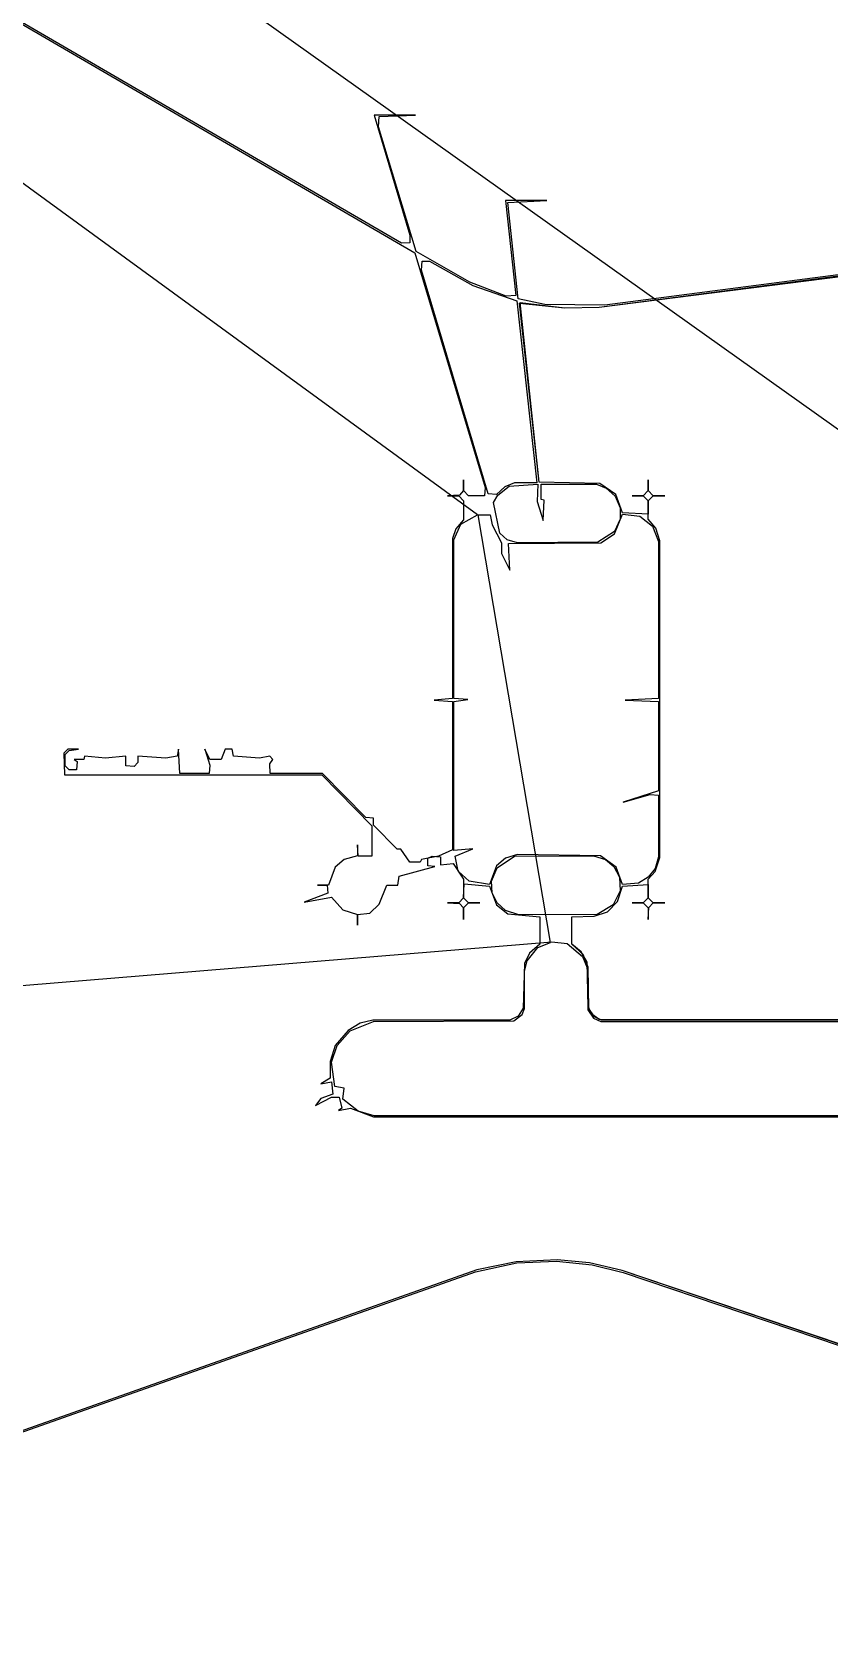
# Model space of a CAD drawing. Extents: x -313 to 313, y -223 to 223.
# Drawn here: x -160.8 to -75.8, y -68.2 to 101.8 of the extents above; entities that cross this region are included whole.
import ezdxf

# ---------------------------------------------------------------- set-up
doc = ezdxf.new("R2010")
doc.units = 0

msp = doc.modelspace()

# ---------------------------------------------------------------- linework, layer by layer
at = {"layer": 'BODY_OUTLINE'}
for p, q in [((-271.91, 199.7), (-48.46, 40.67)), ((-113.29, 50.33), (-268.79, 163.68)), ((-264.84, 162.53), (-119.95, 78.26)), ((-264.84, 162.53), (-119.95, 78.26)), ((-121.38, 79.28), (-264.5, 162.53)), ((-121.38, 79.28), (-264.5, 162.53)), ((-119.88, 92.94), (-124.3, 92.94)), ((-124.3, 92.94), (-120.5, 80.16)), ((-119.88, 92.94), (-124.3, 92.94)), ((-124.3, 92.94), (-120.5, 80.16)), ((-123.83, 91.71), (-123.76, 92.8)), ((-123.83, 91.71), (-123.76, 92.8)), ((-123.76, 92.8), (-119.88, 92.94)), ((-123.76, 92.8), (-119.88, 92.94)), ((-119.82, 78.39), (-123.83, 91.71)), ((-119.82, 78.39), (-123.83, 91.71)), ((-105.88, 83.83), (-110.3, 83.83)), ((-110.3, 83.83), (-109.21, 73.7)), ((-105.88, 83.83), (-110.3, 83.83)), ((-110.3, 83.83), (-109.21, 73.7)), ((-110.03, 83.63), (-105.88, 83.83)), ((-110.03, 83.63), (-105.88, 83.83)), ((-108.94, 73.36), (-110.03, 83.63)), ((-108.94, 73.36), (-110.03, 83.63)), ((-120.5, 80.16), (-120.5, 79.34)), ((-120.5, 80.16), (-120.5, 79.34)), ((-120.5, 79.34), (-121.38, 79.28)), ((-120.5, 79.34), (-121.38, 79.28)), ((-119.95, 78.26), (-112.48, 53.25)), ((-119.95, 78.26), (-112.48, 53.25)), ((-114.11, 75.13), (-119.82, 78.39)), ((-114.11, 75.13), (-119.82, 78.39)), ((-100.31, 72.48), (-43.63, 79.89)), ((-63.2, 77.44), (-99.7, 72.68)), ((-63.2, 77.44), (-99.7, 72.68)), ((-110.23, 73.64), (-114.11, 75.13)), ((-110.23, 73.64), (-114.11, 75.13)), ((-109.21, 73.7), (-110.23, 73.64)), ((-109.21, 73.7), (-110.23, 73.64)), ((-106.09, 72.75), (-108.94, 73.36)), ((-106.09, 72.75), (-108.94, 73.36)), ((-106.7, 53.79), (-108.74, 72.96)), ((-108.74, 72.96), (-103.98, 72.41)), ((-99.7, 72.68), (-106.09, 72.75)), ((-99.7, 72.68), (-106.09, 72.75)), ((-103.98, 72.41), (-100.31, 72.48)), ((-114.79, 52.91), (-115.19, 52.43)), ((-114.79, 52.91), (-115.19, 52.43)), ((-114.79, 52.91), (-114.79, 54.06)), ((-114.79, 54.06), (-114.79, 52.91)), ((-114.79, 52.91), (-114.79, 54.06)), ((-114.79, 54.06), (-114.79, 52.91)), ((-114.24, 52.36), (-114.79, 52.91)), ((-114.24, 52.36), (-114.79, 52.91)), ((-112.48, 53.25), (-112.54, 52.36)), ((-112.48, 53.25), (-112.54, 52.36)), ((-100.24, 53.66), (-106.7, 53.79)), ((-98.54, 52.5), (-100.24, 53.66)), ((-95.08, 52.91), (-95.62, 52.36)), ((-95.08, 52.91), (-95.08, 54.06)), ((-95.08, 54.06), (-95.08, 52.91)), ((-94.53, 52.36), (-95.08, 52.91)), ((-115.19, 52.43), (-116.49, 52.36)), ((-115.19, 52.43), (-116.49, 52.36)), ((-116.49, 52.36), (-115.26, 52.36)), ((-116.49, 52.36), (-115.26, 52.36)), ((-115.26, 52.36), (-114.79, 51.82)), ((-115.26, 52.36), (-114.79, 51.82)), ((-114.79, 51.82), (-114.79, 49.78)), ((-114.79, 51.82), (-114.79, 49.78)), ((-112.54, 52.36), (-114.24, 52.36)), ((-112.54, 52.36), (-114.24, 52.36)), ((-97.8, 50.53), (-98.54, 52.5)), ((-95.62, 52.36), (-96.78, 52.36)), ((-96.78, 52.36), (-95.62, 52.36)), ((-95.62, 52.36), (-95.08, 51.82)), ((-95.08, 51.82), (-94.53, 52.36)), ((-95.08, 49.85), (-95.08, 51.82)), ((-95.08, 51.82), (-95.08, 50.39)), ((-94.53, 52.36), (-93.31, 52.36)), ((-93.31, 52.36), (-94.53, 52.36)), ((-114.79, 49.78), (-115.6, 48.83)), ((-114.79, 49.78), (-115.6, 48.83)), ((-115.06, 49.31), (-113.29, 50.33)), ((-105.48, 4.72), (-113.22, 50.33)), ((-113.22, 50.33), (-111.93, 50.33)), ((-111.93, 50.33), (-111.73, 49.24)), ((-98.68, 48.29), (-97.8, 50.39)), ((-95.08, 50.39), (-97.8, 50.53)), ((-97.8, 50.39), (-95.96, 50.19)), ((-95.96, 50.19), (-94.6, 49.1)), ((-94.26, 48.9), (-95.08, 49.85)), ((-115.6, 48.83), (-115.94, 47.81)), ((-115.6, 48.83), (-115.94, 47.81)), ((-115.94, 47.81), (-115.94, 30.75)), ((-115.94, 47.81), (-115.94, 30.75)), ((-115.81, 47.67), (-115.06, 49.31)), ((-115.81, 30.75), (-115.81, 47.67)), ((-111.73, 49.24), (-110.71, 47.33)), ((-100.11, 47.33), (-98.68, 48.29)), ((-94.6, 49.1), (-93.99, 47.47)), ((-93.85, 47.54), (-94.26, 48.9)), ((-110.71, 47.33), (-110.71, 46.18)), ((-110.71, 46.18), (-109.83, 44.41)), ((-109.96, 47.27), (-100.11, 47.33)), ((-109.83, 44.41), (-109.96, 47.27)), ((-93.99, 47.47), (-93.99, 30.75)), ((-93.85, 13.76), (-93.85, 47.54)), ((-115.94, 30.75), (-117.91, 30.55)), ((-115.94, 30.75), (-117.91, 30.55)), ((-114.31, 30.62), (-115.81, 30.75)), ((-115.81, 30.41), (-114.31, 30.62)), ((-93.99, 30.75), (-97.52, 30.55)), ((-117.91, 30.55), (-115.94, 30.41)), ((-117.91, 30.55), (-115.94, 30.41)), ((-115.94, 30.41), (-115.94, 14.58)), ((-115.94, 30.41), (-115.94, 14.58)), ((-115.81, 14.51), (-115.81, 30.41)), ((-97.52, 30.55), (-93.99, 30.41)), ((-93.99, 30.41), (-93.99, 20.9)), ((-156.99, 25.32), (-157.4, 24.91)), ((-156.99, 25.32), (-157.4, 24.91)), ((-157.4, 24.91), (-157.33, 22.6)), ((-157.4, 24.91), (-157.33, 22.6)), ((-157.26, 24.77), (-156.85, 25.18)), ((-157.26, 24.77), (-156.85, 25.18)), ((-157.26, 23.55), (-157.26, 24.77)), ((-157.26, 23.55), (-157.26, 24.77)), ((-155.83, 25.32), (-156.99, 25.32)), ((-155.83, 25.32), (-156.99, 25.32)), ((-156.85, 25.18), (-155.83, 25.32)), ((-156.85, 25.18), (-155.83, 25.32)), ((-155.29, 24.23), (-156.31, 24.23)), ((-156.31, 24.23), (-155.97, 24.02)), ((-155.29, 24.23), (-156.31, 24.23)), ((-156.31, 24.23), (-155.97, 24.02)), ((-155.97, 24.02), (-156.04, 23.14)), ((-155.97, 24.02), (-156.04, 23.14)), ((-155.22, 24.57), (-155.29, 24.23)), ((-155.22, 24.57), (-155.29, 24.23)), ((-152.98, 24.36), (-155.22, 24.57)), ((-152.98, 24.36), (-155.22, 24.57)), ((-150.81, 24.57), (-152.98, 24.36)), ((-150.81, 24.57), (-152.98, 24.36)), ((-150.81, 23.55), (-150.81, 24.57)), ((-150.81, 23.55), (-150.81, 24.57)), ((-149.51, 23.89), (-149.92, 23.48)), ((-149.51, 23.89), (-149.92, 23.48)), ((-146.52, 24.36), (-149.51, 24.57)), ((-149.51, 24.57), (-149.51, 23.89)), ((-146.52, 24.36), (-149.51, 24.57)), ((-149.51, 24.57), (-149.51, 23.89)), ((-145.3, 24.57), (-146.52, 24.36)), ((-145.3, 24.57), (-146.52, 24.36)), ((-145.17, 25.32), (-145.3, 24.57)), ((-145.17, 25.32), (-145.3, 24.57)), ((-145.03, 22.73), (-145.17, 25.32)), ((-145.03, 22.73), (-145.17, 25.32)), ((-141.83, 24.23), (-142.38, 25.32)), ((-142.38, 25.32), (-141.83, 23.62)), ((-141.83, 24.23), (-142.38, 25.32)), ((-142.38, 25.32), (-141.83, 23.62)), ((-140.61, 24.23), (-141.83, 24.23)), ((-140.61, 24.23), (-141.83, 24.23)), ((-140.2, 25.32), (-140.61, 24.23)), ((-140.2, 25.32), (-140.61, 24.23)), ((-139.46, 25.32), (-140.2, 25.32)), ((-139.46, 25.32), (-140.2, 25.32)), ((-139.32, 24.57), (-139.46, 25.32)), ((-139.32, 24.57), (-139.46, 25.32)), ((-136.53, 24.36), (-139.32, 24.57)), ((-136.53, 24.36), (-139.32, 24.57)), ((-135.45, 24.57), (-136.53, 24.36)), ((-135.45, 24.57), (-136.53, 24.36)), ((-135.11, 24.23), (-135.45, 24.57)), ((-135.11, 24.23), (-135.45, 24.57)), ((-135.45, 23.75), (-135.11, 24.23)), ((-135.45, 23.75), (-135.11, 24.23)), ((-157.33, 22.6), (-129.87, 22.6)), ((-157.33, 22.6), (-129.87, 22.6)), ((-156.85, 23.14), (-157.26, 23.55)), ((-156.85, 23.14), (-157.26, 23.55)), ((-156.04, 23.14), (-156.85, 23.14)), ((-156.04, 23.14), (-156.85, 23.14)), ((-149.92, 23.48), (-150.81, 23.55)), ((-149.92, 23.48), (-150.81, 23.55)), ((-141.9, 22.73), (-145.03, 22.73)), ((-141.9, 22.73), (-145.03, 22.73)), ((-141.83, 23.62), (-141.9, 22.73)), ((-141.83, 23.62), (-141.9, 22.73)), ((-135.38, 22.73), (-135.45, 23.75)), ((-135.38, 22.73), (-135.45, 23.75)), ((-129.81, 22.73), (-135.38, 22.73)), ((-129.81, 22.73), (-135.38, 22.73)), ((-129.87, 22.6), (-124.57, 17.16)), ((-129.87, 22.6), (-124.57, 17.16)), ((-125.18, 18.04), (-129.81, 22.73)), ((-125.18, 18.04), (-129.81, 22.73)), ((-93.99, 20.9), (-97.73, 19.67)), ((-97.73, 19.67), (-94.87, 20.49)), ((-94.87, 20.49), (-93.99, 20.42)), ((-93.99, 20.42), (-93.99, 13.83)), ((-124.37, 17.98), (-125.18, 18.04)), ((-124.37, 17.98), (-125.18, 18.04)), ((-124.57, 17.16), (-124.57, 13.9)), ((-124.57, 17.16), (-124.57, 13.9)), ((-124.37, 17.23), (-124.37, 17.98)), ((-124.37, 17.23), (-124.37, 17.98)), ((-121.85, 14.65), (-124.37, 17.23)), ((-121.85, 14.65), (-124.37, 17.23)), ((-126.07, 13.97), (-127.5, 13.56)), ((-126.07, 13.97), (-127.5, 13.56)), ((-126, 13.9), (-126.07, 15.12)), ((-126.07, 15.12), (-126.07, 13.97)), ((-126, 13.9), (-126.07, 15.12)), ((-126.07, 15.12), (-126.07, 13.97)), ((-124.57, 13.9), (-126, 13.9)), ((-124.57, 13.9), (-126, 13.9)), ((-121.45, 14.65), (-121.85, 14.65)), ((-121.45, 14.65), (-121.85, 14.65)), ((-120.5, 13.29), (-121.45, 14.65)), ((-120.5, 13.29), (-121.45, 14.65)), ((-117.44, 13.9), (-119.27, 13.56)), ((-117.44, 13.9), (-119.27, 13.56)), ((-118.59, 13.69), (-118.12, 13.9)), ((-118.59, 13.69), (-118.12, 13.9)), ((-118.59, 12.88), (-118.59, 13.69)), ((-118.59, 12.88), (-118.59, 13.69)), ((-118.12, 13.9), (-117.23, 13.83)), ((-118.12, 13.9), (-117.23, 13.83)), ((-115.94, 14.58), (-117.44, 13.9)), ((-115.94, 14.58), (-117.44, 13.9)), ((-117.23, 13.83), (-117.23, 13.01)), ((-117.23, 13.83), (-117.23, 13.01)), ((-113.77, 14.71), (-115.81, 14.51)), ((-115.67, 13.9), (-113.77, 14.71)), ((-115.33, 12.33), (-115.67, 13.9)), ((-110.3, 13.69), (-111.25, 12.88)), ((-109.01, 14.1), (-110.3, 13.69)), ((-100.17, 13.97), (-109.01, 14.1)), ((-98.48, 12.74), (-100.17, 13.97)), ((-93.99, 13.83), (-94.33, 12.61)), ((-94.33, 12.27), (-93.85, 13.76)), ((-128.45, 12.74), (-129.19, 10.84)), ((-128.45, 12.74), (-129.19, 10.84)), ((-127.5, 13.56), (-128.45, 12.74)), ((-127.5, 13.56), (-128.45, 12.74)), ((-121.65, 11.79), (-117.84, 12.81)), ((-121.65, 11.79), (-117.84, 12.81)), ((-119.41, 13.29), (-120.5, 13.29)), ((-119.41, 13.29), (-120.5, 13.29)), ((-119.27, 13.56), (-119.41, 13.29)), ((-119.27, 13.56), (-119.41, 13.29)), ((-117.84, 12.81), (-118.59, 12.88)), ((-117.84, 12.81), (-118.59, 12.88)), ((-117.23, 13.01), (-115.87, 13.15)), ((-117.23, 13.01), (-115.87, 13.15)), ((-115.87, 13.15), (-114.79, 11.45)), ((-115.87, 13.15), (-114.79, 11.45)), ((-114.17, 11.25), (-115.33, 12.33)), ((-111.25, 12.88), (-112, 10.91)), ((-97.8, 10.91), (-98.48, 12.74)), ((-94.33, 12.61), (-95.08, 11.66)), ((-95.08, 11.45), (-94.33, 12.27)), ((-129.19, 10.84), (-130.35, 10.84)), ((-130.35, 10.84), (-129.33, 10.84)), ((-129.19, 10.84), (-130.35, 10.84)), ((-130.35, 10.84), (-129.33, 10.84)), ((-129.33, 10.84), (-129.26, 9.96)), ((-129.33, 10.84), (-129.26, 9.96)), ((-123.76, 8.8), (-122.94, 10.84)), ((-123.76, 8.8), (-122.94, 10.84)), ((-122.94, 10.84), (-121.79, 10.84)), ((-122.94, 10.84), (-121.79, 10.84)), ((-121.79, 10.84), (-121.65, 11.79)), ((-121.79, 10.84), (-121.65, 11.79)), ((-114.79, 11.45), (-114.79, 9.48)), ((-114.79, 11.45), (-114.79, 9.48)), ((-114.79, 9.48), (-114.72, 10.98)), ((-114.79, 9.48), (-114.72, 10.98)), ((-114.72, 10.98), (-112, 10.7)), ((-114.72, 10.98), (-112, 10.7)), ((-112, 10.91), (-114.17, 11.25)), ((-112, 10.7), (-111.25, 8.73)), ((-112, 10.7), (-111.25, 8.73)), ((-98.34, 9.07), (-97.8, 10.7)), ((-96.1, 11.04), (-97.8, 10.91)), ((-97.8, 10.7), (-95.08, 10.91)), ((-95.08, 11.66), (-96.1, 11.04)), ((-95.08, 9.48), (-95.08, 11.45)), ((-95.08, 10.91), (-95.08, 9.48)), ((-129.26, 9.96), (-131.78, 9)), ((-129.26, 9.96), (-131.78, 9)), ((-131.78, 9), (-128.85, 9.55)), ((-131.78, 9), (-128.85, 9.55)), ((-128.85, 9.55), (-127.63, 8.19)), ((-128.85, 9.55), (-127.63, 8.19)), ((-124.78, 7.85), (-123.76, 8.8)), ((-124.78, 7.85), (-123.76, 8.8)), ((-115.26, 8.94), (-116.49, 8.94)), ((-116.49, 8.94), (-115.19, 8.87)), ((-115.26, 8.94), (-116.49, 8.94)), ((-116.49, 8.94), (-115.19, 8.87)), ((-114.79, 9.48), (-115.26, 8.94)), ((-114.79, 9.48), (-115.26, 8.94)), ((-115.19, 8.87), (-114.79, 8.39)), ((-115.19, 8.87), (-114.79, 8.39)), ((-114.24, 8.94), (-114.79, 9.48)), ((-114.24, 8.94), (-114.79, 9.48)), ((-114.79, 8.39), (-114.24, 8.94)), ((-114.79, 8.39), (-114.24, 8.94)), ((-114.24, 8.94), (-113.02, 8.94)), ((-113.02, 8.94), (-114.24, 8.94)), ((-114.24, 8.94), (-113.02, 8.94)), ((-113.02, 8.94), (-114.24, 8.94)), ((-111.25, 8.73), (-110.03, 7.78)), ((-111.25, 8.73), (-110.03, 7.78)), ((-99.43, 7.99), (-98.34, 9.07)), ((-95.62, 8.94), (-96.78, 8.94)), ((-96.78, 8.94), (-95.62, 8.94)), ((-95.08, 9.48), (-95.62, 8.94)), ((-95.62, 8.94), (-95.08, 8.39)), ((-94.53, 8.94), (-95.08, 9.48)), ((-95.01, 8.46), (-94.53, 8.94)), ((-94.53, 8.94), (-93.31, 8.94)), ((-93.31, 8.94), (-94.53, 8.94)), ((-127.63, 8.19), (-126.07, 7.71)), ((-127.63, 8.19), (-126.07, 7.71)), ((-126.07, 7.71), (-124.78, 7.85)), ((-126.07, 7.71), (-124.78, 7.85)), ((-126.07, 7.71), (-126.07, 6.56)), ((-126.07, 6.56), (-126.07, 7.71)), ((-126.07, 7.71), (-126.07, 6.56)), ((-126.07, 6.56), (-126.07, 7.71)), ((-114.79, 8.39), (-114.79, 7.17)), ((-114.79, 7.17), (-114.79, 8.39)), ((-114.79, 8.39), (-114.79, 7.17)), ((-114.79, 7.17), (-114.79, 8.39)), ((-110.03, 7.78), (-106.63, 7.44)), ((-110.03, 7.78), (-106.63, 7.44)), ((-106.63, 7.44), (-106.63, 4.52)), ((-106.63, 7.44), (-106.63, 4.52)), ((-103.23, 7.44), (-100.85, 7.51)), ((-103.23, 4.52), (-103.23, 7.44)), ((-100.85, 7.51), (-99.43, 7.99)), ((-95.08, 7.17), (-95.01, 8.46)), ((-95.08, 8.39), (-95.08, 7.17)), ((-241.06, -6.42), (-105.34, 4.79)), ((-107.72, 3.57), (-108.26, 2.48)), ((-107.72, 3.57), (-108.26, 2.48)), ((-107.99, 2.75), (-106.83, 4.18)), ((-106.63, 4.52), (-107.72, 3.57)), ((-106.63, 4.52), (-107.72, 3.57)), ((-106.83, 4.18), (-105.48, 4.72)), ((-105.34, 4.79), (-103.71, 4.59)), ((-103.71, 4.59), (-102.08, 3.23)), ((-102.01, 3.43), (-103.23, 4.52)), ((-101.47, 2.07), (-102.01, 3.43)), ((-108.26, 2.48), (-108.4, -2.28)), ((-108.26, 2.48), (-108.4, -2.28)), ((-108.26, 1.67), (-107.99, 2.75)), ((-102.08, 3.23), (-101.6, 2)), ((-101.6, 2), (-101.53, -2.48)), ((-101.4, -2.34), (-101.47, 2.07)), ((-108.26, -2.34), (-108.26, 1.67)), ((-108.94, -3.16), (-109.83, -3.57)), ((-108.94, -3.16), (-109.83, -3.57)), ((-109.42, -3.64), (-108.53, -2.96)), ((-108.4, -2.28), (-108.94, -3.16)), ((-108.4, -2.28), (-108.94, -3.16)), ((-108.53, -2.96), (-108.26, -2.34)), ((-101.53, -2.48), (-100.92, -3.36)), ((-100.79, -3.23), (-101.4, -2.34)), ((-100.92, -3.36), (-100.11, -3.7)), ((-100.04, -3.57), (-100.79, -3.23)), ((-127.09, -4.66), (-128.45, -6.29)), ((-127.09, -4.66), (-128.45, -6.29)), ((-128.24, -6.29), (-126.88, -4.72)), ((-125.8, -3.91), (-127.09, -4.66)), ((-125.8, -3.91), (-127.09, -4.66)), ((-126.88, -4.72), (-124.37, -3.7)), ((-124.44, -3.57), (-125.8, -3.91)), ((-124.44, -3.57), (-125.8, -3.91)), ((-109.83, -3.57), (-124.44, -3.57)), ((-109.83, -3.57), (-124.44, -3.57)), ((-124.37, -3.7), (-109.42, -3.64)), ((-100.11, -3.7), (-56, -3.7)), ((-56.07, -3.57), (-100.04, -3.57)), ((-128.45, -6.29), (-128.99, -7.99)), ((-128.45, -6.29), (-128.99, -7.99)), ((-128.85, -8.05), (-128.24, -6.29)), ((-128.99, -7.99), (-128.99, -9.75)), ((-128.99, -7.99), (-128.99, -9.75)), ((-128.51, -10.64), (-128.85, -8.05)), ((-128.99, -9.75), (-130.01, -10.36)), ((-128.99, -9.75), (-130.01, -10.36)), ((-130.01, -10.36), (-128.85, -10.16)), ((-130.01, -10.36), (-128.85, -10.16)), ((-128.85, -10.16), (-128.72, -11.45)), ((-128.85, -10.16), (-128.72, -11.45)), ((-130.55, -12.67), (-128.85, -11.79)), ((-130.55, -12.67), (-128.85, -11.79)), ((-128.72, -11.45), (-130.01, -11.93)), ((-128.72, -11.45), (-130.01, -11.93)), ((-128.85, -11.79), (-128.04, -11.79)), ((-128.85, -11.79), (-128.04, -11.79)), ((-127.5, -10.84), (-128.51, -10.64)), ((-128.04, -11.79), (-127.77, -12.95)), ((-128.04, -11.79), (-127.77, -12.95)), ((-127.63, -12), (-127.5, -10.84)), ((-130.01, -11.93), (-130.55, -12.67)), ((-130.01, -11.93), (-130.55, -12.67)), ((-127.77, -12.95), (-128.11, -13.22)), ((-128.11, -13.22), (-126.82, -12.95)), ((-127.77, -12.95), (-128.11, -13.22)), ((-128.11, -13.22), (-126.82, -12.95)), ((-126, -13.29), (-127.63, -12)), ((-126.82, -12.95), (-124.37, -13.9)), ((-126.82, -12.95), (-124.37, -13.9)), ((-124.3, -13.76), (-126, -13.29)), ((-124.37, -13.9), (-64.83, -13.9)), ((-124.37, -13.9), (-64.83, -13.9)), ((-64.09, -13.76), (-124.3, -13.76)), ((-191.38, -57.94), (-113.5, -30.41)), ((-191.38, -57.94), (-113.5, -30.41)), ((-113.36, -30.21), (-191.24, -57.73)), ((-113.36, -30.21), (-191.24, -57.73)), ((-113.5, -30.41), (-109.08, -29.46)), ((-113.5, -30.41), (-109.08, -29.46)), ((-109.15, -29.33), (-113.36, -30.21)), ((-109.15, -29.33), (-113.36, -30.21)), ((-104.8, -29.12), (-109.15, -29.33)), ((-104.8, -29.12), (-109.15, -29.33)), ((-109.08, -29.46), (-104.86, -29.26)), ((-109.08, -29.46), (-104.86, -29.26)), ((-104.86, -29.26), (-101.06, -29.67)), ((-104.86, -29.26), (-101.06, -29.67)), ((-101.33, -29.46), (-104.8, -29.12)), ((-101.33, -29.46), (-104.8, -29.12)), ((-97.86, -30.28), (-101.33, -29.46)), ((-97.86, -30.28), (-101.33, -29.46)), ((-101.06, -29.67), (-97.73, -30.48)), ((-101.06, -29.67), (-97.73, -30.48)), ((13.52, -68), (-97.86, -30.28)), ((13.52, -68), (-97.86, -30.28)), ((-97.73, -30.48), (13.73, -68.2)), ((-97.73, -30.48), (13.18, -68.06))]:
    msp.add_line(p, q, dxfattribs=at)
at = {"layer": 'NECK_POCKET'}
for p, q in [((-100.31, 72.48), (-62.8, 77.24)), ((-106.7, 53.79), (-108.81, 72.89)), ((-108.81, 72.89), (-103.98, 72.41)), ((-103.98, 72.41), (-100.31, 72.48)), ((-100.24, 53.66), (-106.7, 53.79)), ((-98.54, 52.5), (-100.24, 53.66)), ((-95.08, 52.91), (-95.62, 52.36)), ((-95.08, 52.91), (-95.08, 54.06)), ((-95.08, 54.06), (-95.08, 52.91)), ((-94.53, 52.36), (-95.08, 52.91)), ((-97.8, 50.53), (-98.54, 52.5)), ((-95.62, 52.36), (-96.78, 52.36)), ((-96.78, 52.36), (-95.62, 52.36)), ((-95.62, 52.36), (-95.08, 51.82)), ((-95.08, 51.82), (-94.53, 52.36)), ((-95.08, 49.85), (-95.08, 51.82)), ((-95.08, 51.82), (-95.08, 50.39)), ((-94.53, 52.36), (-93.31, 52.36)), ((-93.31, 52.36), (-94.53, 52.36)), ((-95.08, 50.39), (-97.8, 50.53)), ((-94.26, 48.9), (-95.08, 49.85)), ((-93.85, 47.54), (-94.26, 48.9)), ((-93.85, 13.76), (-93.85, 47.54)), ((-94.33, 12.27), (-93.85, 13.76)), ((-95.08, 11.45), (-94.33, 12.27)), ((-98.34, 9.07), (-97.8, 10.7)), ((-97.8, 10.7), (-95.08, 10.91)), ((-95.08, 9.48), (-95.08, 11.45)), ((-95.08, 10.91), (-95.08, 9.48)), ((-99.43, 7.99), (-98.34, 9.07)), ((-95.62, 8.94), (-96.78, 8.94)), ((-96.78, 8.94), (-95.62, 8.94)), ((-95.08, 9.48), (-95.62, 8.94)), ((-95.62, 8.94), (-95.08, 8.39)), ((-94.53, 8.94), (-95.08, 9.48)), ((-95.01, 8.46), (-94.53, 8.94)), ((-94.53, 8.94), (-93.31, 8.94)), ((-93.31, 8.94), (-94.53, 8.94)), ((-103.23, 7.44), (-100.85, 7.51)), ((-103.23, 4.52), (-103.23, 7.44)), ((-100.85, 7.51), (-99.43, 7.99)), ((-95.08, 7.17), (-95.01, 8.46)), ((-95.08, 8.39), (-95.08, 7.17)), ((-102.21, 3.7), (-103.23, 4.52)), ((-101.6, 2.62), (-102.21, 3.7)), ((-101.47, -2.07), (-101.6, 2.62)), ((-101.13, -2.89), (-101.47, -2.07)), ((-100.31, -3.5), (-101.13, -2.89)), ((-56.07, -3.57), (-100.31, -3.5))]:
    msp.add_line(p, q, dxfattribs=at)
at = {"layer": 'PICKGUARD'}
for p, q in [((-121.38, 79.28), (-265.46, 163.07)), ((-265.32, 162.8), (-119.95, 78.26)), ((-119.88, 92.94), (-124.3, 92.94)), ((-124.3, 92.94), (-120.5, 80.16)), ((-123.83, 91.71), (-123.76, 92.8)), ((-123.76, 92.8), (-119.88, 92.94)), ((-119.82, 78.39), (-123.83, 91.71)), ((-105.88, 83.83), (-110.3, 83.83)), ((-110.3, 83.83), (-109.21, 73.7)), ((-110.03, 83.63), (-105.88, 83.83)), ((-108.94, 73.36), (-110.03, 83.63)), ((-120.5, 80.16), (-120.5, 79.34)), ((-120.5, 79.34), (-121.38, 79.28)), ((-119.95, 78.26), (-112.48, 53.25)), ((-114.11, 75.13), (-119.82, 78.39)), ((-63.2, 77.44), (-99.7, 72.68)), ((-110.23, 73.64), (-114.11, 75.13)), ((-109.21, 73.7), (-110.23, 73.64)), ((-106.09, 72.75), (-108.94, 73.36)), ((-99.7, 72.68), (-106.09, 72.75)), ((-114.79, 52.91), (-115.19, 52.43)), ((-114.79, 52.91), (-114.79, 54.06)), ((-114.79, 54.06), (-114.79, 52.91)), ((-114.24, 52.36), (-114.79, 52.91)), ((-112.48, 53.25), (-112.54, 52.36)), ((-115.19, 52.43), (-116.49, 52.36)), ((-116.49, 52.36), (-115.26, 52.36)), ((-115.26, 52.36), (-114.79, 51.82)), ((-114.79, 51.82), (-114.79, 49.78)), ((-112.54, 52.36), (-114.24, 52.36)), ((-114.79, 49.78), (-115.6, 48.83)), ((-115.6, 48.83), (-115.94, 47.81)), ((-115.94, 47.81), (-115.94, 30.75)), ((-115.94, 30.75), (-117.91, 30.55)), ((-117.91, 30.55), (-115.94, 30.41)), ((-115.94, 30.41), (-115.94, 14.58)), ((-156.99, 25.32), (-157.4, 24.91)), ((-157.4, 24.91), (-157.33, 22.6)), ((-157.26, 24.77), (-156.85, 25.18)), ((-157.26, 23.55), (-157.26, 24.77)), ((-155.83, 25.32), (-156.99, 25.32)), ((-156.85, 25.18), (-155.83, 25.32)), ((-155.29, 24.23), (-156.31, 24.23)), ((-156.31, 24.23), (-155.97, 24.02)), ((-155.97, 24.02), (-156.04, 23.14)), ((-155.22, 24.57), (-155.29, 24.23)), ((-152.98, 24.36), (-155.22, 24.57)), ((-150.81, 24.57), (-152.98, 24.36)), ((-150.81, 23.55), (-150.81, 24.57)), ((-149.51, 23.89), (-149.92, 23.48)), ((-146.52, 24.36), (-149.51, 24.57)), ((-149.51, 24.57), (-149.51, 23.89)), ((-145.3, 24.57), (-146.52, 24.36)), ((-145.17, 25.32), (-145.3, 24.57)), ((-145.03, 22.73), (-145.17, 25.32)), ((-141.83, 24.23), (-142.38, 25.32)), ((-142.38, 25.32), (-141.83, 23.62)), ((-140.61, 24.23), (-141.83, 24.23)), ((-140.2, 25.32), (-140.61, 24.23)), ((-139.46, 25.32), (-140.2, 25.32)), ((-139.32, 24.57), (-139.46, 25.32)), ((-136.53, 24.36), (-139.32, 24.57)), ((-135.45, 24.57), (-136.53, 24.36)), ((-135.11, 24.23), (-135.45, 24.57)), ((-135.45, 23.75), (-135.11, 24.23)), ((-157.33, 22.6), (-129.87, 22.6)), ((-156.85, 23.14), (-157.26, 23.55)), ((-156.04, 23.14), (-156.85, 23.14)), ((-149.92, 23.48), (-150.81, 23.55)), ((-141.9, 22.73), (-145.03, 22.73)), ((-141.83, 23.62), (-141.9, 22.73)), ((-135.38, 22.73), (-135.45, 23.75)), ((-129.81, 22.73), (-135.38, 22.73)), ((-129.87, 22.6), (-124.57, 17.16)), ((-125.18, 18.04), (-129.81, 22.73)), ((-124.37, 17.98), (-125.18, 18.04)), ((-124.57, 17.16), (-124.57, 13.9)), ((-124.37, 17.23), (-124.37, 17.98)), ((-121.85, 14.65), (-124.37, 17.23)), ((-126.07, 13.97), (-127.5, 13.56)), ((-126, 13.9), (-126.07, 15.12)), ((-126.07, 15.12), (-126.07, 13.97)), ((-124.57, 13.9), (-126, 13.9)), ((-121.45, 14.65), (-121.85, 14.65)), ((-120.5, 13.29), (-121.45, 14.65)), ((-117.44, 13.9), (-119.27, 13.56)), ((-118.59, 13.69), (-118.12, 13.9)), ((-118.59, 12.88), (-118.59, 13.69)), ((-118.12, 13.9), (-117.23, 13.83)), ((-115.94, 14.58), (-117.44, 13.9)), ((-117.23, 13.83), (-117.23, 13.01)), ((-128.45, 12.74), (-129.19, 10.84)), ((-127.5, 13.56), (-128.45, 12.74)), ((-121.65, 11.79), (-117.84, 12.81)), ((-119.41, 13.29), (-120.5, 13.29)), ((-119.27, 13.56), (-119.41, 13.29)), ((-117.84, 12.81), (-118.59, 12.88)), ((-117.23, 13.01), (-115.87, 13.15)), ((-115.87, 13.15), (-114.79, 11.45)), ((-129.19, 10.84), (-130.35, 10.84)), ((-130.35, 10.84), (-129.33, 10.84)), ((-129.33, 10.84), (-129.26, 9.96)), ((-123.76, 8.8), (-122.94, 10.84)), ((-122.94, 10.84), (-121.79, 10.84)), ((-121.79, 10.84), (-121.65, 11.79)), ((-114.79, 11.45), (-114.79, 9.48)), ((-114.79, 9.48), (-114.72, 10.98)), ((-114.72, 10.98), (-112, 10.7)), ((-112, 10.7), (-111.25, 8.73)), ((-129.26, 9.96), (-131.78, 9)), ((-131.78, 9), (-128.85, 9.55)), ((-128.85, 9.55), (-127.63, 8.19)), ((-124.78, 7.85), (-123.76, 8.8)), ((-115.26, 8.94), (-116.49, 8.94)), ((-116.49, 8.94), (-115.19, 8.87)), ((-114.79, 9.48), (-115.26, 8.94)), ((-115.19, 8.87), (-114.79, 8.39)), ((-114.24, 8.94), (-114.79, 9.48)), ((-114.79, 8.39), (-114.24, 8.94)), ((-114.24, 8.94), (-113.02, 8.94)), ((-113.02, 8.94), (-114.24, 8.94)), ((-111.25, 8.73), (-110.03, 7.78)), ((-127.63, 8.19), (-126.07, 7.71)), ((-126.07, 7.71), (-124.78, 7.85)), ((-126.07, 7.71), (-126.07, 6.56)), ((-126.07, 6.56), (-126.07, 7.71)), ((-114.79, 8.39), (-114.79, 7.17)), ((-114.79, 7.17), (-114.79, 8.39)), ((-110.03, 7.78), (-106.63, 7.44)), ((-106.63, 7.44), (-106.63, 4.52)), ((-107.72, 3.57), (-108.26, 2.48)), ((-106.63, 4.52), (-107.72, 3.57)), ((-108.26, 2.48), (-108.4, -2.28)), ((-108.94, -3.16), (-109.83, -3.57)), ((-108.4, -2.28), (-108.94, -3.16)), ((-127.09, -4.66), (-128.45, -6.29)), ((-125.8, -3.91), (-127.09, -4.66)), ((-124.44, -3.57), (-125.8, -3.91)), ((-109.83, -3.57), (-124.44, -3.57)), ((-128.45, -6.29), (-128.99, -7.99)), ((-128.99, -7.99), (-128.99, -9.75)), ((-128.99, -9.75), (-130.01, -10.36)), ((-130.01, -10.36), (-128.85, -10.16)), ((-128.85, -10.16), (-128.72, -11.45)), ((-130.55, -12.67), (-128.85, -11.79)), ((-128.72, -11.45), (-130.01, -11.93)), ((-128.85, -11.79), (-128.04, -11.79)), ((-128.04, -11.79), (-127.77, -12.95)), ((-130.01, -11.93), (-130.55, -12.67)), ((-127.77, -12.95), (-128.11, -13.22)), ((-128.11, -13.22), (-126.82, -12.95)), ((-126.82, -12.95), (-124.37, -13.9)), ((-124.37, -13.9), (-64.83, -13.9)), ((-191.38, -57.94), (-113.5, -30.41)), ((-113.36, -30.21), (-191.24, -57.73)), ((-113.5, -30.41), (-109.08, -29.46)), ((-109.15, -29.33), (-113.36, -30.21)), ((-104.8, -29.12), (-109.15, -29.33)), ((-109.08, -29.46), (-104.86, -29.26)), ((-104.86, -29.26), (-101.06, -29.67)), ((-101.33, -29.46), (-104.8, -29.12)), ((-97.86, -30.28), (-101.33, -29.46)), ((-101.06, -29.67), (-97.73, -30.48)), ((14.2, -68.13), (-97.86, -30.28)), ((-97.73, -30.48), (13.18, -68.06))]:
    msp.add_line(p, q, dxfattribs=at)
at = {"layer": 'SMALL_FEATURE'}
for p, q in [((-119.27, 76.42), (-119.2, 77.37)), ((-119.2, 77.37), (-118.39, 77.37)), ((-118.39, 77.37), (-113.77, 74.79)), ((-112.14, 52.57), (-119.27, 76.42)), ((-113.77, 74.79), (-109.08, 73.16)), ((-109.08, 73.16), (-106.97, 53.72)), ((-110.37, 53.32), (-111.25, 52.5)), ((-111.12, 52.43), (-109.89, 53.38)), ((-109.35, 53.72), (-110.37, 53.32)), ((-109.89, 53.38), (-106.83, 53.59)), ((-106.97, 53.72), (-109.35, 53.72)), ((-106.83, 53.59), (-106.9, 51.75)), ((-106.5, 51.96), (-106.5, 53.59)), ((-106.5, 53.59), (-100.58, 53.59)), ((-100.58, 53.59), (-99.56, 53.18)), ((-99.56, 53.18), (-98.61, 52.3)), ((-111.25, 52.5), (-112.14, 52.57)), ((-111.59, 51.62), (-111.12, 52.43)), ((-110.91, 48.35), (-111.59, 51.62)), ((-106.9, 51.75), (-106.29, 49.71)), ((-106.16, 51.89), (-106.5, 51.96)), ((-106.29, 49.71), (-106.16, 51.89)), ((-98.61, 52.3), (-98.07, 51.07)), ((-98.07, 51.07), (-98.07, 49.85)), ((-98.07, 49.85), (-98.68, 48.56)), ((-110.1, 47.67), (-110.91, 48.35)), ((-109.01, 47.33), (-110.1, 47.67)), ((-98.68, 48.56), (-100.45, 47.4)), ((-100.45, 47.4), (-109.01, 47.33)), ((-111.18, 12.67), (-109.35, 13.9)), ((-109.35, 13.9), (-100.92, 13.97)), ((-100.92, 13.97), (-99.63, 13.56)), ((-111.8, 11.25), (-111.18, 12.67)), ((-99.63, 13.56), (-98.75, 12.81)), ((-98.75, 12.81), (-98.14, 11.66)), ((-111.73, 10.02), (-111.8, 11.25)), ((-98.07, 10.23), (-98.82, 8.73)), ((-98.14, 11.66), (-98.07, 10.23)), ((-111.18, 8.94), (-111.73, 10.02)), ((-110.3, 8.12), (-111.18, 8.94)), ((-98.82, 8.73), (-100.51, 7.71)), ((-108.87, 7.65), (-110.3, 8.12)), ((-100.51, 7.71), (-108.87, 7.65))]:
    msp.add_line(p, q, dxfattribs=at)

doc.saveas('drawing.dxf')
